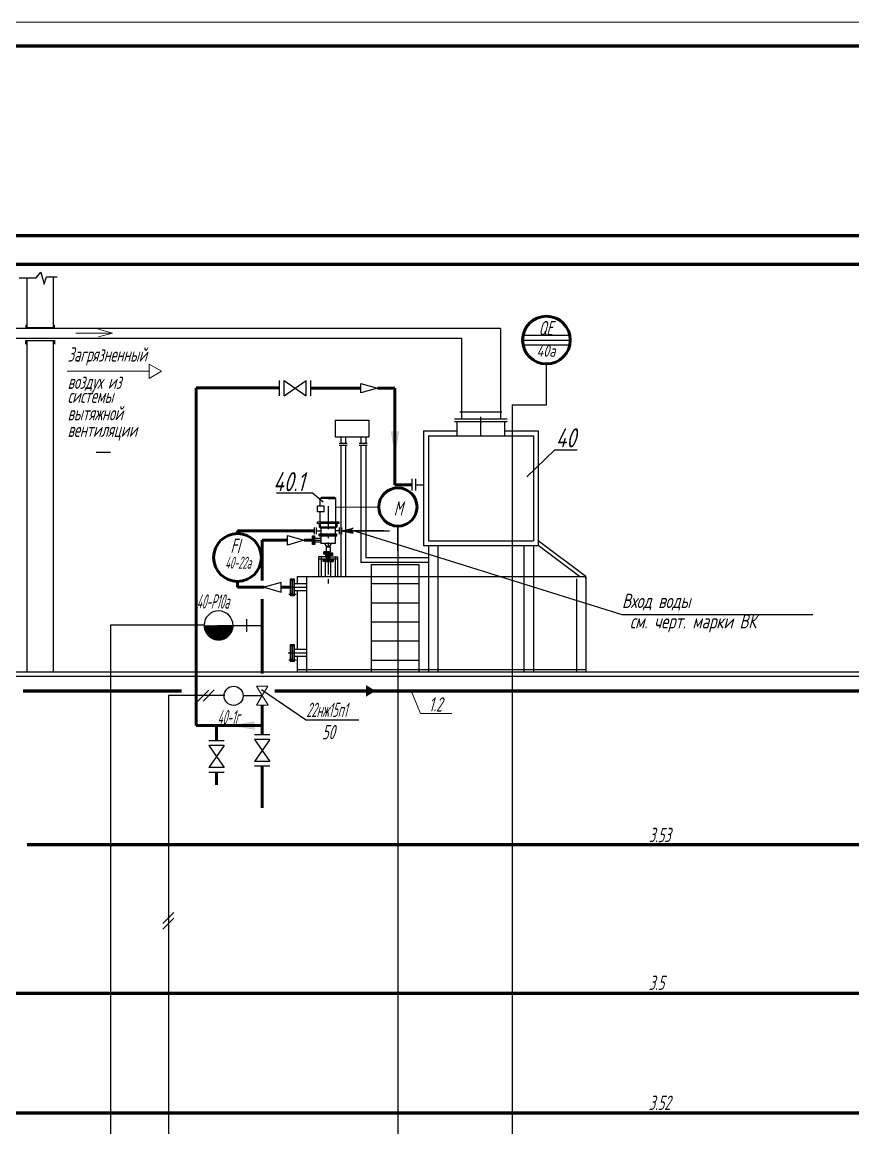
# Model space of a CAD drawing. Header units: millimetres. Extents: x -680 to 9204, y -4430 to 7779.
# Drawn here: x 4158 to 4331.9, y 6201.4 to 6433.1 of the extents above; entities that cross this region are included whole.
import ezdxf
from ezdxf.enums import TextEntityAlignment as Align

# ---------------------------------------------------------------- set-up
doc = ezdxf.new("R2010")
doc.units = ezdxf.units.MM
doc.linetypes.add('фантом2', pattern=[31.75, 15.875, -3.175, 3.175, -3.175, 3.175, -3.175])
doc.layers.get('Defpoints').update_dxf_attribs({"color": 33})
for name, color, linetype, lineweight in [('1', 4, 'Continuous', 15), ('Выноска', 137, 'Continuous', 20), ('Датчики', 31, 'Continuous', 50), ('Связи', 95, 'Continuous', 25), ('Текст_КИП', 2, 'Continuous', 25), ('Толст.рамка', 7, 'Continuous', 60), ('Тонк.рамка', 10, 'Continuous', 20), ('Трубопроводы', 7, 'Continuous', 60)]:
    doc.layers.add(name, color=color, linetype=linetype, lineweight=lineweight)
for name, color, linetype in [('НОВЫЙ', 7, 'Continuous'), ('Оборуд', 6, 'Continuous'), ('Слой М50', 3, 'Continuous'), ('ТХ', 7, 'Continuous')]:
    doc.layers.add(name, color=color, linetype=linetype)
doc.styles.add('Simplex', font='simplex.shx', dxfattribs={"width": 0.7, "oblique": 15})

# ---------------------------------------------------------------- blocks, each defined once
blk = doc.blocks.new('T11S')
at = {"layer": '1'}
for p, q in [((-2.5, 0), (0, 1.5)), ((0, -1.5), (-2.5, 0)), ((0, 1.5), (0, -1.5))]:
    blk.add_line(p, q, dxfattribs=at)
blk = doc.blocks.new('A$C428F2FC1')
at = {"layer": 'Defpoints', "ltscale": 0.2}
for p, q in [((-5, -4), (5, -4)), ((-5, -5), (5, -5)), ((-5, -6), (5, -6))]:
    blk.add_line(p, q, dxfattribs=at)
at = {"layer": 'Датчики', "color": 4}
blk.add_circle((0, -5), 5, dxfattribs=at)
blk = doc.blocks.new('B2')
for p, q in [((-1.5, 0), (0, -2.5)), ((-1.5, 0), (1.5, 0)), ((0, -2.5), (1.5, 0)), ((0, -2.5), (-1.5, -5)), ((1.5, -5), (0, -2.5)), ((-1.5, -5), (1.5, -5))]:
    blk.add_line(p, q)
blk = doc.blocks.new('B2S')
at = {"layer": '1'}
blk.add_blockref('B2', (0, 0), dxfattribs=at)
blk = doc.blocks.new('T5S')
at = {"layer": '1'}
blk.add_solid([(0, 1.5), (0, -1.5), (2.5, 0)], dxfattribs=at)
blk = doc.blocks.new('A$C2C846D0C')
at = {"layer": 'НОВЫЙ'}
for p, q in [((0, -1.6), (0, 1.6)), ((1, -1.6), (1, 1.6)), ((5.6, -1.6), (1, 1.6)), ((5.6, 1.6), (1, -1.6)), ((5.6, -1.6), (5.6, 1.6)), ((6.6, -1.6), (6.6, 1.6))]:
    blk.add_line(p, q, dxfattribs=at)
blk = doc.blocks.new('A$C0B6E76F8')
at = {"layer": 'ТХ'}
for p, q in [((-1, 0), (0, 3.5)), ((0, 3.5), (1, 0)), ((1, 0), (-1, 0))]:
    blk.add_line(p, q, dxfattribs=at)

msp = doc.modelspace()

# ---------------------------------------------------------------- hatches: boundary and pattern name
at = {"ltscale": 5}
h = msp.add_hatch(dxfattribs=at)
h.set_pattern_fill('ANSI31', color=0, scale=1.25, style=0)
h.set_pattern_definition([(45, (4196.0705, 6303.63707), (-0.1104854, 0.1104854), [])])
edge = h.paths.add_edge_path()
edge.add_arc((4199.112, 6306.679), 3.042, 180, 360.02311)
edge.add_line((4199.112, 6306.679), (4202.154, 6306.679))
edge.add_line((4199.112, 6306.679), (4196.071, 6306.679))
at = {"layer": 'НОВЫЙ', "linetype": 'Continuous'}
h = msp.add_hatch(color=3, dxfattribs=at)
h.paths.add_polyline_path([(4227.309, 6327.027), (4226.594, 6326.515), (4224.907, 6326.501)])
h.paths.add_polyline_path([(4226.594, 6326.488), (4227.309, 6325.975), (4224.907, 6326.501)])

# ---------------------------------------------------------------- linework, layer by layer
for p, q in [((4160.871, 6379.505), (4161.871, 6380.705)), ((4161.871, 6380.705), (4162.571, 6378.205)), ((4157.371, 6379.505), (4160.871, 6379.505)), ((4159.02, 6369.111), (4159.02, 6379.505)), ((4162.571, 6378.205), (4163.071, 6379.705)), ((4163.071, 6379.705), (4165.271, 6379.705)), ((4164.52, 6369.111), (4164.52, 6379.705)), ((4158.72, 6369.646), (4158.72, 6369.111)), ((4158.72, 6369.111), (4164.72, 6369.111)), ((4164.72, 6369.111), (4164.72, 6369.646)), ((4258.13, 6368.882), (3990.044, 6368.882)), ((4130.659, 6366.861), (4250.017, 6366.861)), ((4250.017, 6349.93), (4250.017, 6366.861)), ((4258.13, 6368.882), (4258.13, 6349.93)), ((4158.72, 6365.64), (4158.72, 6366.34)), ((4158.72, 6366.34), (4164.72, 6366.34)), ((4159.02, 6365.14), (4159.02, 6366.34)), ((4159.02, 6297.042), (4159.02, 6366.34)), ((4164.52, 6296.93), (4164.52, 6366.34)), ((4164.72, 6366.34), (4164.72, 6365.64)), ((4249.634, 6351.397), (4258.451, 6351.397)), ((3825.129, 6296.93), (4455.658, 6296.93)), ((3825.129, 6296.042), (4455.658, 6296.042)), ((4194.732, 6290.812, -4.514), (4197.041, 6293.121, -4.514)), ((4195.886, 6290.837, -4.514), (4198.195, 6293.146, -4.514)), ((4208.256, 6291.933, -4.514), (4204.253, 6291.933, -4.514)), ((4187.403, 6244.186), (4189.712, 6246.495)), ((4187.403, 6243.056), (4189.712, 6245.366))]:
    msp.add_line(p, q)
at = {"color": 0, "ltscale": 5}
for p, q in [((4176.483, 6342.933), (4173.441, 6342.933)), ((4199.112, 6306.679, -4.514), (4202.154, 6306.679, -4.514))]:
    msp.add_line(p, q, dxfattribs=at)
at = {"color": 3}
for q in [(4208.115, 6293.155, -4.514), (4228.501, 6286.891)]:
    msp.add_line((4217.279, 6286.891), q, dxfattribs=at)
msp.add_circle((4202.251, 6291.934, -4.514), 2.002)
at = {"color": 0, "ltscale": 5}
for centre, start, end in [((4199.112, 6306.679, -4.514), 0.16786, 179.07238), ((4199.112, 6306.679, -4.514), 180, 0.02311), ((4195.446, 6306.679, -4.514), 0.05534, 0.16786)]:
    msp.add_arc(centre, 3.042, start, end, dxfattribs=at)
for points in [[(4236.936, 6347.31, -4.514), (4235.164, 6347.31, -4.514), (4236.05, 6341.995, -4.514)], [(4206.66, 6286.586, -6.772), (4206.66, 6284.814, -6.772), (4201.344, 6285.7, -6.772)]]:
    msp.add_solid(points)
at = {"layer": 'Выноска', "color": 6}
for p, q in [((4176.904, 6367.943), (4169.223, 6367.943)), ((4176.904, 6367.943), (4173.938, 6368.741)), ((4176.904, 6367.943), (4173.938, 6367.146)), ((4184.602, 6359.929), (4167.382, 6359.929)), ((4239.407, 6292.959), (4241.384, 6288.188)), ((4241.384, 6288.188), (4247.92, 6288.188))]:
    msp.add_line(p, q, dxfattribs=at)
at = {"layer": 'Датчики'}
for centre, radius in [((4236.665, 6331.496), 4), ((4203.073, 6320.904), 5)]:
    msp.add_circle(centre, radius, dxfattribs=at)
at = {"layer": 'НОВЫЙ'}
for p, q in [((4211.836, 6354.793, -4.514), (4211.836, 6357.993, -4.514)), ((4212.836, 6354.793, -4.514), (4212.836, 6357.993, -4.514)), ((4212.836, 6354.793, -4.514), (4217.436, 6357.993, -4.514)), ((4212.836, 6357.993, -4.514), (4217.436, 6354.793, -4.514)), ((4217.436, 6354.793, -4.514), (4217.436, 6357.993, -4.514)), ((4218.436, 6354.793, -4.514), (4218.436, 6357.993, -4.514))]:
    msp.add_line(p, q, dxfattribs=at)
at = {"layer": 'НОВЫЙ', "color": 1, "linetype": 'Continuous', "lineweight": 50}
for p, q in [((4194.429, 6348.609, -6.772), (4194.429, 6356.428, -6.772)), ((4194.429, 6356.428, -6.772), (4211.836, 6356.428, -4.514)), ((4228.874, 6356.393, -4.514), (4218.436, 6356.393, -4.514)), ((4236.05, 6356.393, -4.514), (4232.374, 6356.393, -4.514)), ((4236.05, 6356.393, -4.514), (4236.05, 6336.168, -4.514)), ((4194.429, 6285.7, -6.772), (4194.429, 6348.609, -6.772)), ((4236.05, 6336.168, -4.514), (4239.642, 6336.168)), ((4219.178, 6326.501), (4203.073, 6326.501)), ((4203.073, 6326.501), (4203.073, 6325.904)), ((4208.259, 6324.522, -4.514), (4208.259, 6316.12, -4.514)), ((4213.524, 6324.522, -4.514), (4208.259, 6324.522, -4.514)), ((4217.024, 6324.522, -4.514), (4218.789, 6324.522)), ((4203.073, 6315.904), (4203.073, 6314.658)), ((4208.683, 6314.658), (4203.073, 6314.658)), ((4203.073, 6314.658), (4208.683, 6314.658)), ((4214.144, 6314.658), (4212.183, 6314.658)), ((4208.259, 6312.203, -4.514), (4208.259, 6296.573, -4.514)), ((4208.259, 6289.973, -4.514), (4208.259, 6283.769, -4.514)), ((4208.259, 6285.7, -6.772), (4194.429, 6285.7, -6.772)), ((4198.689, 6282.491, -4.514), (4198.689, 6285.7, -6.772)), ((4208.259, 6277.169, -4.514), (4208.259, 6268.422, -4.514)), ((4198.689, 6275.891, -4.514), (4198.689, 6273.277, -4.514))]:
    msp.add_line(p, q, dxfattribs=at)
at = {"layer": 'НОВЫЙ', "color": 0}
for p, q in [((4239.642, 6334.968), (4239.642, 6337.368)), ((4239.642, 6334.968), (4239.642, 6337.368)), ((4240.442, 6334.968), (4240.442, 6337.368)), ((4240.442, 6334.968), (4240.442, 6337.368))]:
    msp.add_line(p, q, dxfattribs=at)
at = {"layer": 'НОВЫЙ', "linetype": 'Continuous'}
msp.add_line((4240.442, 6336.168), (4242.042, 6336.168), dxfattribs=at)
msp.add_line((4240.442, 6336.168), (4242.042, 6336.168), dxfattribs=at)
at = {"layer": 'НОВЫЙ', "color": 4, "linetype": 'фантом2', "ltscale": 0.3}
msp.add_line((4222.042, 6331.636), (4222.042, 6314.807), dxfattribs=at)
at = {"layer": 'НОВЫЙ', "color": 3, "linetype": 'Continuous'}
for p, q in [((4224.907, 6326.501), (4227.309, 6327.027)), ((4224.907, 6326.501), (4227.309, 6325.975)), ((4227.309, 6327.027), (4226.594, 6326.515)), ((4227.309, 6325.975), (4226.594, 6326.488))]:
    msp.add_line(p, q, dxfattribs=at)
at = {"layer": 'НОВЫЙ', "color": 3}
for q in [(4230.146, 6326.501), (4234.884, 6326.501)]:
    msp.add_line((4224.907, 6326.501), q, dxfattribs=at)
at = {"layer": 'Оборуд'}
for p, q in [((4223.542, 6349.68), (4223.542, 6346.18)), ((4223.542, 6349.68), (4230.542, 6349.68)), ((4230.542, 6349.68), (4230.542, 6346.18)), ((4248.542, 6349.93), (4259.542, 6349.93)), ((4248.542, 6349.43), (4259.542, 6349.43)), ((4249.042, 6346.43), (4249.042, 6349.43)), ((4252.342, 6349.93), (4255.742, 6349.93)), ((4254.042, 6346.43), (4254.042, 6350.388)), ((4259.042, 6346.43), (4259.042, 6349.43)), ((4223.542, 6346.18), (4230.542, 6346.18)), ((4224.678, 6346.18), (4224.678, 6344.837)), ((4225.678, 6346.18), (4225.678, 6344.837)), ((4228.912, 6346.18), (4228.912, 6344.837)), ((4229.912, 6346.18), (4229.912, 6344.837)), ((4242.042, 6347.43), (4249.042, 6347.43)), ((4242.042, 6347.43), (4242.042, 6323.43)), ((4243.042, 6346.43), (4265.042, 6346.43)), ((4243.042, 6346.43), (4243.042, 6324.43)), ((4259.042, 6347.43), (4266.042, 6347.43)), ((4265.042, 6346.43), (4265.042, 6324.43)), ((4266.042, 6347.43), (4266.042, 6323.43)), ((4224.335, 6344.437), (4226.02, 6344.437)), ((4224.339, 6344.837), (4226.016, 6344.837)), ((4224.678, 6344.437), (4224.678, 6316.93)), ((4225.678, 6344.437), (4225.678, 6316.93)), ((4228.57, 6344.437), (4230.255, 6344.437)), ((4228.574, 6344.837), (4230.251, 6344.837)), ((4228.912, 6344.437), (4228.912, 6319.844)), ((4229.912, 6344.437), (4229.912, 6320.844)), ((4263.641, 6337.836), (4269.516, 6343.472, 2.257)), ((4269.516, 6343.472, 2.257), (4274.23, 6343.472, 2.257)), ((4218.782, 6334.374), (4211.204, 6334.374)), ((4220.977, 6332.501), (4218.782, 6334.374)), ((4220.406, 6333.238), (4220.676, 6333.508)), ((4220.406, 6331.764), (4220.406, 6333.238)), ((4222.04, 6333.238), (4220.406, 6333.238)), ((4223.404, 6333.508), (4220.676, 6333.508)), ((4222.04, 6333.238), (4223.674, 6333.238)), ((4223.674, 6333.238), (4223.404, 6333.508)), ((4223.674, 6328.408), (4223.674, 6333.238)), ((4219.814, 6331.764), (4221.209, 6331.764)), ((4219.814, 6330.486), (4219.814, 6331.764)), ((4221.209, 6330.486), (4219.814, 6330.486)), ((4220.406, 6328.408), (4220.406, 6330.486)), ((4221.209, 6330.486), (4221.209, 6331.764)), ((4219.786, 6328.408), (4219.786, 6328.003)), ((4224.295, 6328.003), (4219.786, 6327.993)), ((4219.79, 6328.408), (4219.79, 6328.408)), ((4219.79, 6328.408), (4224.29, 6328.408)), ((4220.198, 6328.003), (4220.198, 6327.36)), ((4223.69, 6328.258), (4220.39, 6328.258)), ((4220.39, 6328.258), (4220.39, 6328.258)), ((4220.39, 6328.258), (4220.39, 6327.168)), ((4223.39, 6327.958), (4223.39, 6327.958)), ((4223.69, 6327.152), (4223.69, 6328.258)), ((4223.69, 6328.258), (4223.69, 6328.258)), ((4223.69, 6328.258), (4224.295, 6328.258)), ((4223.882, 6328.003), (4223.882, 6327.36)), ((4224.29, 6328.408), (4224.29, 6328.408)), ((4224.295, 6328.408), (4224.295, 6328.003)), ((4219.234, 6325.254), (4218.756, 6325.254)), ((4218.789, 6323.622), (4218.789, 6325.422)), ((4218.789, 6325.422), (4218.962, 6325.422)), ((4218.962, 6323.622), (4218.962, 6325.422)), ((4219.028, 6325.121), (4218.988, 6325.081)), ((4218.988, 6323.964), (4218.988, 6325.081)), ((4219.028, 6323.622), (4219.028, 6325.422)), ((4219.028, 6325.422), (4219.201, 6325.422)), ((4219.178, 6325.826), (4219.178, 6327.176)), ((4219.201, 6325.422), (4219.201, 6323.622)), ((4219.628, 6325.826), (4219.628, 6327.176)), ((4219.628, 6326.501), (4220.528, 6326.501)), ((4220.198, 6327.36), (4223.882, 6327.36)), ((4220.198, 6327.36), (4220.406, 6327.152)), ((4220.198, 6325.435), (4220.198, 6325.85)), ((4220.198, 6325.85), (4223.887, 6325.85)), ((4220.198, 6325.643), (4223.881, 6325.643)), ((4220.198, 6325.435), (4223.887, 6325.435)), ((4220.406, 6327.152), (4223.674, 6327.152)), ((4220.528, 6327.152), (4220.528, 6325.851)), ((4220.528, 6325.435), (4220.528, 6323.832)), ((4222.04, 6327.152), (4223.552, 6327.152)), ((4223.552, 6327.152), (4223.552, 6325.85)), ((4223.552, 6325.435), (4223.552, 6323.831)), ((4224.457, 6326.501), (4223.557, 6326.501)), ((4223.882, 6327.36), (4223.674, 6327.152)), ((4223.887, 6325.435), (4223.887, 6325.85)), ((4224.457, 6325.826), (4224.457, 6327.176)), ((4224.907, 6325.826), (4224.907, 6327.176)), ((4227.526, 6326.501), (4283.562, 6308.984)), ((4218.562, 6324.522), (4220.528, 6324.522)), ((4218.643, 6323.791), (4219.401, 6323.791)), ((4218.789, 6323.93), (4218.789, 6323.652)), ((4218.962, 6323.622), (4218.789, 6323.622)), ((4218.988, 6325.054), (4218.962, 6325.054)), ((4218.962, 6323.99), (4218.988, 6323.99)), ((4218.988, 6323.99), (4218.962, 6323.99)), ((4219.028, 6323.924), (4218.988, 6323.964)), ((4219.201, 6323.622), (4219.028, 6323.622)), ((4220.528, 6324.902), (4219.201, 6324.902)), ((4220.528, 6324.142), (4219.201, 6324.142)), ((4223.552, 6323.831), (4220.528, 6323.832)), ((4221.698, 6323.297), (4221.328, 6323.831)), ((4221.628, 6323.117), (4222.453, 6323.117)), ((4221.628, 6323.117), (4221.628, 6322.097)), ((4221.698, 6323.117), (4221.698, 6323.297)), ((4221.698, 6323.297), (4222.382, 6323.297)), ((4222.382, 6323.297), (4222.752, 6323.831)), ((4222.382, 6323.117), (4222.382, 6323.297)), ((4222.453, 6323.117), (4222.453, 6322.097)), ((4242.042, 6323.43), (4266.042, 6323.43)), ((4243.042, 6324.43), (4265.042, 6324.43)), ((4243.042, 6323.43), (4243.042, 6296.93)), ((4245.042, 6323.43), (4245.042, 6296.93)), ((4263.042, 6323.43), (4263.042, 6296.93)), ((4265.042, 6323.43), (4265.042, 6296.93)), ((4276.042, 6316.93), (4266.042, 6324.43)), ((4274.709, 6316.93), (4266.042, 6323.43)), ((4222.319, 6321.055), (4220.057, 6321.055)), ((4220.057, 6321.055), (4220.057, 6316.93)), ((4224.028, 6320.555), (4220.057, 6320.555)), ((4220.557, 6321.055), (4220.557, 6316.93)), ((4221.14, 6321.617), (4221.14, 6322.097)), ((4221.628, 6322.097), (4221.14, 6322.097)), ((4221.14, 6321.887), (4221.29, 6321.887)), ((4221.14, 6321.887), (4221.14, 6321.887)), ((4221.14, 6321.752), (4221.29, 6321.752)), ((4222.053, 6321.617), (4221.14, 6321.617)), ((4221.14, 6320.463), (4221.14, 6319.98)), ((4221.215, 6321.887), (4221.215, 6321.887)), ((4221.29, 6321.887), (4222.94, 6321.887)), ((4221.29, 6321.752), (4222.64, 6321.752)), ((4221.327, 6320.425), (4221.327, 6320.53)), ((4221.327, 6320.53), (4222.752, 6320.53)), ((4221.327, 6320.505), (4221.327, 6320.08)), ((4221.59, 6321.317), (4221.59, 6321.617)), ((4221.628, 6321.317), (4221.59, 6321.317)), ((4221.59, 6321.317), (4221.59, 6321.317)), ((4221.627, 6320.53), (4221.705, 6320.575)), ((4222.49, 6322.097), (4221.628, 6322.097)), ((4222.94, 6321.317), (4221.628, 6321.317)), ((4221.628, 6320.852), (4221.628, 6321.317)), ((4221.628, 6320.852), (4222.453, 6320.852)), ((4221.695, 6320.852), (4222.385, 6320.852)), ((4221.705, 6320.575), (4222.374, 6320.575)), ((4221.766, 6321.055), (4224.028, 6321.055)), ((4221.815, 6320.852), (4221.815, 6320.575)), ((4222.04, 6321.887), (4222.04, 6321.917)), ((4222.64, 6321.617), (4222.053, 6321.617)), ((4222.265, 6320.575), (4222.265, 6320.852)), ((4222.265, 6320.575), (4222.265, 6320.852)), ((4222.265, 6320.739), (4222.265, 6320.575)), ((4222.452, 6320.53), (4222.374, 6320.575)), ((4222.453, 6320.852), (4222.453, 6321.317)), ((4222.49, 6321.887), (4222.49, 6322.097)), ((4222.49, 6321.887), (4222.49, 6321.887)), ((4222.64, 6321.752), (4222.94, 6321.752)), ((4222.94, 6321.617), (4222.64, 6321.617)), ((4222.752, 6320.41), (4222.752, 6320.53)), ((4222.94, 6321.887), (4222.94, 6321.617)), ((4222.94, 6321.617), (4222.94, 6321.317)), ((4222.94, 6320.463), (4222.94, 6319.98)), ((4223.528, 6321.055), (4223.528, 6316.93)), ((4224.028, 6321.055), (4224.028, 6316.93)), ((4243.042, 6320.844), (4229.912, 6320.844)), ((4223.128, 6320.222), (4220.903, 6320.222)), ((4221.327, 6320.41), (4220.99, 6320.41)), ((4220.99, 6320.41), (4220.99, 6320.035)), ((4221.372, 6320.035), (4220.99, 6320.035)), ((4222.752, 6320.425), (4221.327, 6320.425)), ((4222.752, 6320.41), (4221.327, 6320.41)), ((4222.752, 6320.41), (4221.327, 6320.41)), ((4222.752, 6320.08), (4221.327, 6320.08)), ((4221.327, 6320.08), (4221.372, 6320.035)), ((4221.372, 6320.035), (4222.707, 6320.035)), ((4221.477, 6316.93), (4221.477, 6320.035)), ((4222.602, 6316.93), (4222.602, 6320.035)), ((4222.752, 6320.08), (4222.707, 6320.035)), ((4222.707, 6320.035), (4223.09, 6320.035)), ((4222.752, 6320.41), (4222.752, 6320.08)), ((4222.752, 6320.41), (4223.09, 6320.41)), ((4223.09, 6320.41), (4223.09, 6320.035)), ((4243.042, 6319.844), (4228.912, 6319.844)), ((4231.042, 6319.43), (4231.042, 6296.93)), ((4231.042, 6319.43), (4241.042, 6319.43)), ((4241.042, 6319.43), (4241.042, 6296.93)), ((4215.034, 6316.121), (4214.077, 6316.121)), ((4214.144, 6312.858), (4214.144, 6316.458)), ((4214.144, 6316.458), (4214.489, 6316.458)), ((4214.489, 6312.858), (4214.489, 6316.458)), ((4214.622, 6315.855), (4214.542, 6315.775)), ((4214.622, 6312.858), (4214.622, 6316.458)), ((4214.622, 6316.458), (4214.968, 6316.458)), ((4214.968, 6316.458), (4214.968, 6312.858)), ((4215.542, 6316.93), (4276.042, 6316.93)), ((4215.542, 6316.93), (4215.542, 6315.418)), ((4217.542, 6316.93), (4217.542, 6296.93)), ((4274.042, 6316.43), (4274.042, 6296.93)), ((4276.042, 6316.93), (4276.042, 6296.93)), ((4276.042, 6316.43), (4276.042, 6316.93)), ((4213.689, 6314.658), (4217.622, 6314.658)), ((4214.542, 6315.722), (4214.489, 6315.722)), ((4214.489, 6313.594), (4214.542, 6313.594)), ((4214.542, 6313.594), (4214.489, 6313.594)), ((4214.542, 6313.541), (4214.542, 6315.775)), ((4214.622, 6313.461), (4214.542, 6313.541)), ((4217.542, 6315.418), (4214.968, 6315.418)), ((4217.542, 6313.898), (4214.968, 6313.898)), ((4215.542, 6313.898), (4215.542, 6301.662)), ((4231.042, 6315.43), (4241.042, 6315.43)), ((4213.851, 6313.195), (4215.367, 6313.195)), ((4214.144, 6313.473), (4214.144, 6312.917)), ((4214.489, 6312.858), (4214.144, 6312.858)), ((4214.968, 6312.858), (4214.622, 6312.858)), ((4231.042, 6311.43), (4241.042, 6311.43)), ((4283.562, 6308.984), (4323.528, 6308.984)), ((4231.042, 6307.43), (4241.042, 6307.43)), ((4215.034, 6302.365), (4214.077, 6302.365)), ((4214.144, 6299.102), (4214.144, 6302.702)), ((4214.144, 6302.702), (4214.489, 6302.702)), ((4214.489, 6299.102), (4214.489, 6302.702)), ((4214.542, 6301.966), (4214.489, 6301.966)), ((4214.622, 6302.099), (4214.542, 6302.019)), ((4214.542, 6299.785), (4214.542, 6302.019)), ((4214.622, 6299.102), (4214.622, 6302.702)), ((4214.622, 6302.702), (4214.968, 6302.702)), ((4214.968, 6302.702), (4214.968, 6299.102)), ((4231.042, 6303.43), (4241.042, 6303.43)), ((4213.689, 6300.902), (4217.622, 6300.902)), ((4214.144, 6299.717), (4214.144, 6299.161)), ((4214.489, 6299.838), (4214.542, 6299.838)), ((4214.542, 6299.838), (4214.489, 6299.838)), ((4214.622, 6299.705), (4214.542, 6299.785)), ((4217.542, 6301.662), (4214.968, 6301.662)), ((4217.542, 6300.142), (4214.968, 6300.142)), ((4215.542, 6300.142), (4215.542, 6296.93)), ((4213.851, 6299.439), (4215.367, 6299.439)), ((4214.489, 6299.102), (4214.144, 6299.102)), ((4214.968, 6299.102), (4214.622, 6299.102)), ((4215.542, 6297.43), (4276.042, 6297.43)), ((4231.042, 6299.43), (4241.042, 6299.43)), ((4215.542, 6296.93), (4276.042, 6296.93))]:
    msp.add_line(p, q, dxfattribs=at)
at = {"layer": 'Связи'}
for p, q in [((4267.759, 6352.862), (4267.759, 6361.466)), ((4260.613, 6352.862), (4260.613, 5973.362)), ((4260.613, 6352.862), (4267.759, 6352.862)), ((4223.674, 6331.474), (4232.665, 6331.496)), ((4236.668, 6322.324), (4236.665, 6327.496)), ((4236.665, 6327.496), (4236.665, 6013.085)), ((4176.492, 6306.734), (4176.405, 6003.075)), ((4196.071, 6306.728, -4.514), (4176.492, 6306.734)), ((4202.154, 6306.688, -4.514), (4208.259, 6306.678, -4.514)), ((4204.925, 6308.017, -4.514), (4204.925, 6305.34, -4.514)), ((4188.619, 6291.992, -4.514), (4188.556, 5973.394)), ((4200.449, 6291.992, -4.514), (4188.619, 6291.992, -4.514))]:
    msp.add_line(p, q, dxfattribs=at)
at = {"layer": 'Толст.рамка'}
msp.add_line((3813.642, 6428.085), (4629.642, 6428.085), dxfattribs=at)
at = {"layer": 'Тонк.рамка'}
msp.add_line((3793.642, 6433.085), (4634.642, 6433.085), dxfattribs=at)
at = {"layer": 'Трубопроводы'}
for p, q in [((4269.2, 6388.314), (4048.059, 6388.321)), ((4446.836, 6388.311), (4269.2, 6388.314)), ((4047.629, 6382.353), (4269.2, 6382.353)), ((4269.2, 6382.353), (4446.384, 6382.353)), ((4158.166, 6292.959), (4191.318, 6292.959)), ((4210.858, 6292.959), (4392.805, 6292.959))]:
    msp.add_line(p, q, dxfattribs=at)
at = {"layer": 'Трубопроводы', "color": 4}
for p, q in [((4395.484, 6260.705), (4158.987, 6260.706)), ((4156.397, 6229.648), (4397.523, 6229.648)), ((4397.519, 6204.507), (4015.613, 6204.507))]:
    msp.add_line(p, q, dxfattribs=at)
at = {"layer": 'ТХ', "color": 4, "ltscale": 0.6}
msp.add_line((4233.688, 6326.501), (4224.907, 6326.501), dxfattribs=at)

# ---------------------------------------------------------------- block references
msp.add_blockref('A$C428F2FC1', (4267.759, 6371.466))
for name, p, xscale, yscale, zscale in [('T11S', (4184.602, 6359.929), -1.007500000000618, 1.007500000000618, 1.0075), ('T5S', (4230.003, 6292.959), 0.7999999999992724, 0.7999999999992724, 0.7999999999992724), ('T5S', (4230.003, 6292.959), 0.7999999999992724, 0.7999999999992724, 0.7999999999992724)]:
    msp.add_blockref(name, p, dxfattribs=dict(xscale=xscale, yscale=yscale, zscale=zscale))
at = {"linetype": 'Continuous', "xscale": -0.8006772500549849, "yscale": 0.8006772500550596, "zscale": 0.8006772500551095, "rotation": 0.1288860576492112}
msp.add_blockref('B2S', (4208.254, 6293.976, -4.514), dxfattribs=at)
at = {"layer": 'ТХ', "color": 121, "ltscale": 0.6}
for name, p, rotation in [('A$C0B6E76F8', (4228.874, 6356.393, -6.772), 270), ('A$C0B6E76F8', (4213.524, 6324.522, -4.514), 269.9999990100966), ('A$C2C846D0C', (4208.259, 6277.169, -4.514), 90), ('A$C2C846D0C', (4198.689, 6275.891, -4.514), 90)]:
    msp.add_blockref(name, p, dxfattribs=dict(at, rotation=rotation))
at = {"layer": 'ТХ', "color": 121, "ltscale": 0.6, "xscale": -1, "rotation": 90.00000098990344}
msp.add_blockref('A$C0B6E76F8', (4212.183, 6314.658), dxfattribs=at)

# ---------------------------------------------------------------- texts
at = {"style": 'Simplex', "oblique": 15, "width": 0.7}
for s, height, p in [('40', 4, (4269.718, 6343.981, 2.257)), ('40.1', 4, (4210.552, 6334.794, 2.257)), ('Вход воды', 3, (4283.586, 6310.312)), ('см. черт. марки ВК', 3, (4285.237, 6306.039))]:
    msp.add_text(s, height=height, dxfattribs=at).set_placement(p)
at = {"layer": 'Слой М50', "style": 'Simplex', "oblique": 15, "width": 0.6}
for s, p in [('Загрязненный', (4167.501, 6361.956)), ('воздух из ', (4167.501, 6356.233)), ('системы ', (4167.501, 6353.292)), ('вытяжной', (4167.501, 6349.645)), ('вентиляции', (4167.501, 6346.172)), ('1.2', (4243.148, 6288.64)), ('3.53', (4289.19, 6261.259)), ('3.5', (4289.19, 6230.298)), ('3.52', (4289.19, 6205.155))]:
    msp.add_text(s, height=3, dxfattribs=at).set_placement(p)
at = {"layer": 'Текст_КИП', "style": 'Simplex', "oblique": 15, "width": 0.6}
for s, p in [('QE', (4267.608, 6367.466)), ('FI', (4202.562, 6321.849))]:
    msp.add_text(s, height=3, dxfattribs=at).set_placement(p, align=Align.CENTER)
at = {"layer": 'Текст_КИП', "color": 4, "style": 'Simplex', "oblique": 15}
for s, width, p in [('40а', 0.7, (4267.667, 6362.968)), ('40-22a', 0.5, (4203.187, 6318.57))]:
    msp.add_text(s, height=2.5, dxfattribs=dict(at, width=width)).set_placement(p, align=Align.CENTER)
at = {"layer": 'Текст_КИП', "color": 3, "style": 'Simplex', "oblique": 15, "width": 0.6}
msp.add_text('М', height=3, dxfattribs=at).set_placement((4235.79, 6329.693))
at = {"layer": 'Текст_КИП', "style": 'Simplex', "oblique": 15}
for s, width, p in [('40-Р10а', 0.45, (4194.512, 6310.198, -4.514)), ('22нж15п1', 0.5, (4217.482, 6287.486)), ('40-1г', 0.45, (4198.857, 6285.945, -4.514)), ('50', 0.6, (4220.768, 6282.813))]:
    msp.add_text(s, height=3, dxfattribs=dict(at, width=width)).set_placement(p)

doc.saveas('drawing.dxf')
